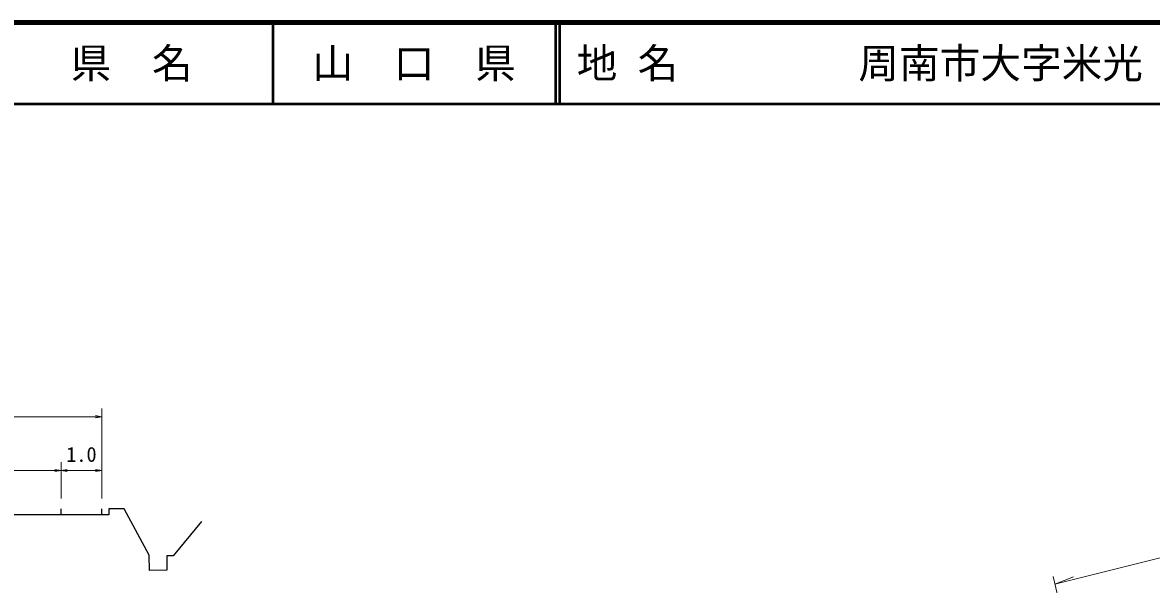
# Model space of a CAD drawing. Units: millimetres at full size, sheet at 1:1000, with parts at other scales. Extents: x 40000 to 680000, y 20000 to 380000.
# Drawn here: x 302214 to 441072, y 310936 to 380000 of the extents above; entities that cross this region are included whole.
import ezdxf
from ezdxf.enums import TextEntityAlignment as Align

# ---------------------------------------------------------------- set-up
doc = ezdxf.new("R2010")
doc.units = ezdxf.units.MM
doc.header["$LTSCALE"] = 1000
for name, color, linetype, lineweight in [('M-BGD', 7, 'Continuous', 25), ('M-STR-HTXT', 7, 'Continuous', 13), ('M-TTL', 2, 'Continuous', 140), ('M-TTL-LINE', 7, 'Continuous', 50)]:
    doc.layers.add(name, color=color, linetype=linetype, lineweight=lineweight)
doc.layers.add('M-TTL-TXT', color=7, linetype='Continuous')
doc.styles.add('ＭＳ ゴシック', font='')
doc.styles.get('ＭＳ ゴシック').set_extended_font_data('MS Gothic')

# ---------------------------------------------------------------- blocks, each defined once
blk = doc.blocks.new('open_arrow')
at = {"color": 0, "linetype": 'Continuous', "lineweight": -2}
blk.add_lwpolyline([(7.5, 1.25), (0, 0), (7.5, -1.25)], dxfattribs=at)

msp = doc.modelspace()

# ---------------------------------------------------------------- linework, layer by layer
at = {"layer": 'M-BGD'}
for p, q in [((306951, 319481), (306951, 320231)), ((311951, 319481), (311951, 320231))]:
    msp.add_line(p, q, dxfattribs=at)
msp.add_lwpolyline([(324205, 318678), (320749, 314436), (319978, 314436), (319977, 312691), (317811, 312654), (317806, 314543), (314697, 320231), (312838, 320231), (312834, 319481), (311951, 319481), (306951, 319481), (291951, 319481)], dxfattribs=at)
at = {"layer": 'M-STR-HTXT'}
for p, q in [((311951, 321481), (311951, 332555)), ((429193, 310956), (513785, 332191)), ((261701, 331555), (311951, 331555)), ((306951, 324953), (291951, 324953)), ((306951, 321481), (306951, 325953)), ((311951, 324953), (306951, 324953)), ((428968, 311907), (433278, 293671)), ((429193, 310956), (431467, 311879))]:
    msp.add_line(p, q, dxfattribs=at)
at = {"layer": 'M-TTL'}
msp.add_line((680000, 380000), (40000, 380000), dxfattribs=at)
at = {"layer": 'M-TTL-LINE'}
for p, q in [((333000, 380000), (333000, 370000)), ((367750, 380000), (367750, 370000)), ((368250, 380000), (368250, 370000)), ((40000, 370000), (680000, 370000))]:
    msp.add_line(p, q, dxfattribs=at)

# ---------------------------------------------------------------- block references
at = {"layer": 'M-STR-HTXT', "xscale": 100, "yscale": 100, "rotation": 180}
for p in [(311951, 331555), (306951, 324953), (311951, 324953)]:
    msp.add_blockref('open_arrow', p, dxfattribs=at)
at = {"layer": 'M-STR-HTXT', "xscale": 100, "yscale": 100}
msp.add_blockref('open_arrow', (306951, 324953), dxfattribs=at)

# ---------------------------------------------------------------- texts
at = {"layer": 'M-STR-HTXT', "style": 'ＭＳ ゴシック'}
msp.add_text('1.0', height=1833, dxfattribs=at).set_placement((309451, 325453), align=Align.BOTTOM_CENTER)
at = {"layer": 'M-TTL-TXT', "style": 'ＭＳ ゴシック'}
for s, p in [('県\u3000名', (315625, 375000)), ('山\u3000口\u3000県', (350375, 375000))]:
    msp.add_text(s, height=3666, dxfattribs=at).set_placement(p, align=Align.MIDDLE_CENTER)
for s, p in [('地 名', (370380, 375000)), ('周南市大字米光', (405024, 375000))]:
    msp.add_text(s, height=3666, dxfattribs=at).set_placement(p, align=Align.MIDDLE_LEFT)

doc.saveas('drawing.dxf')
